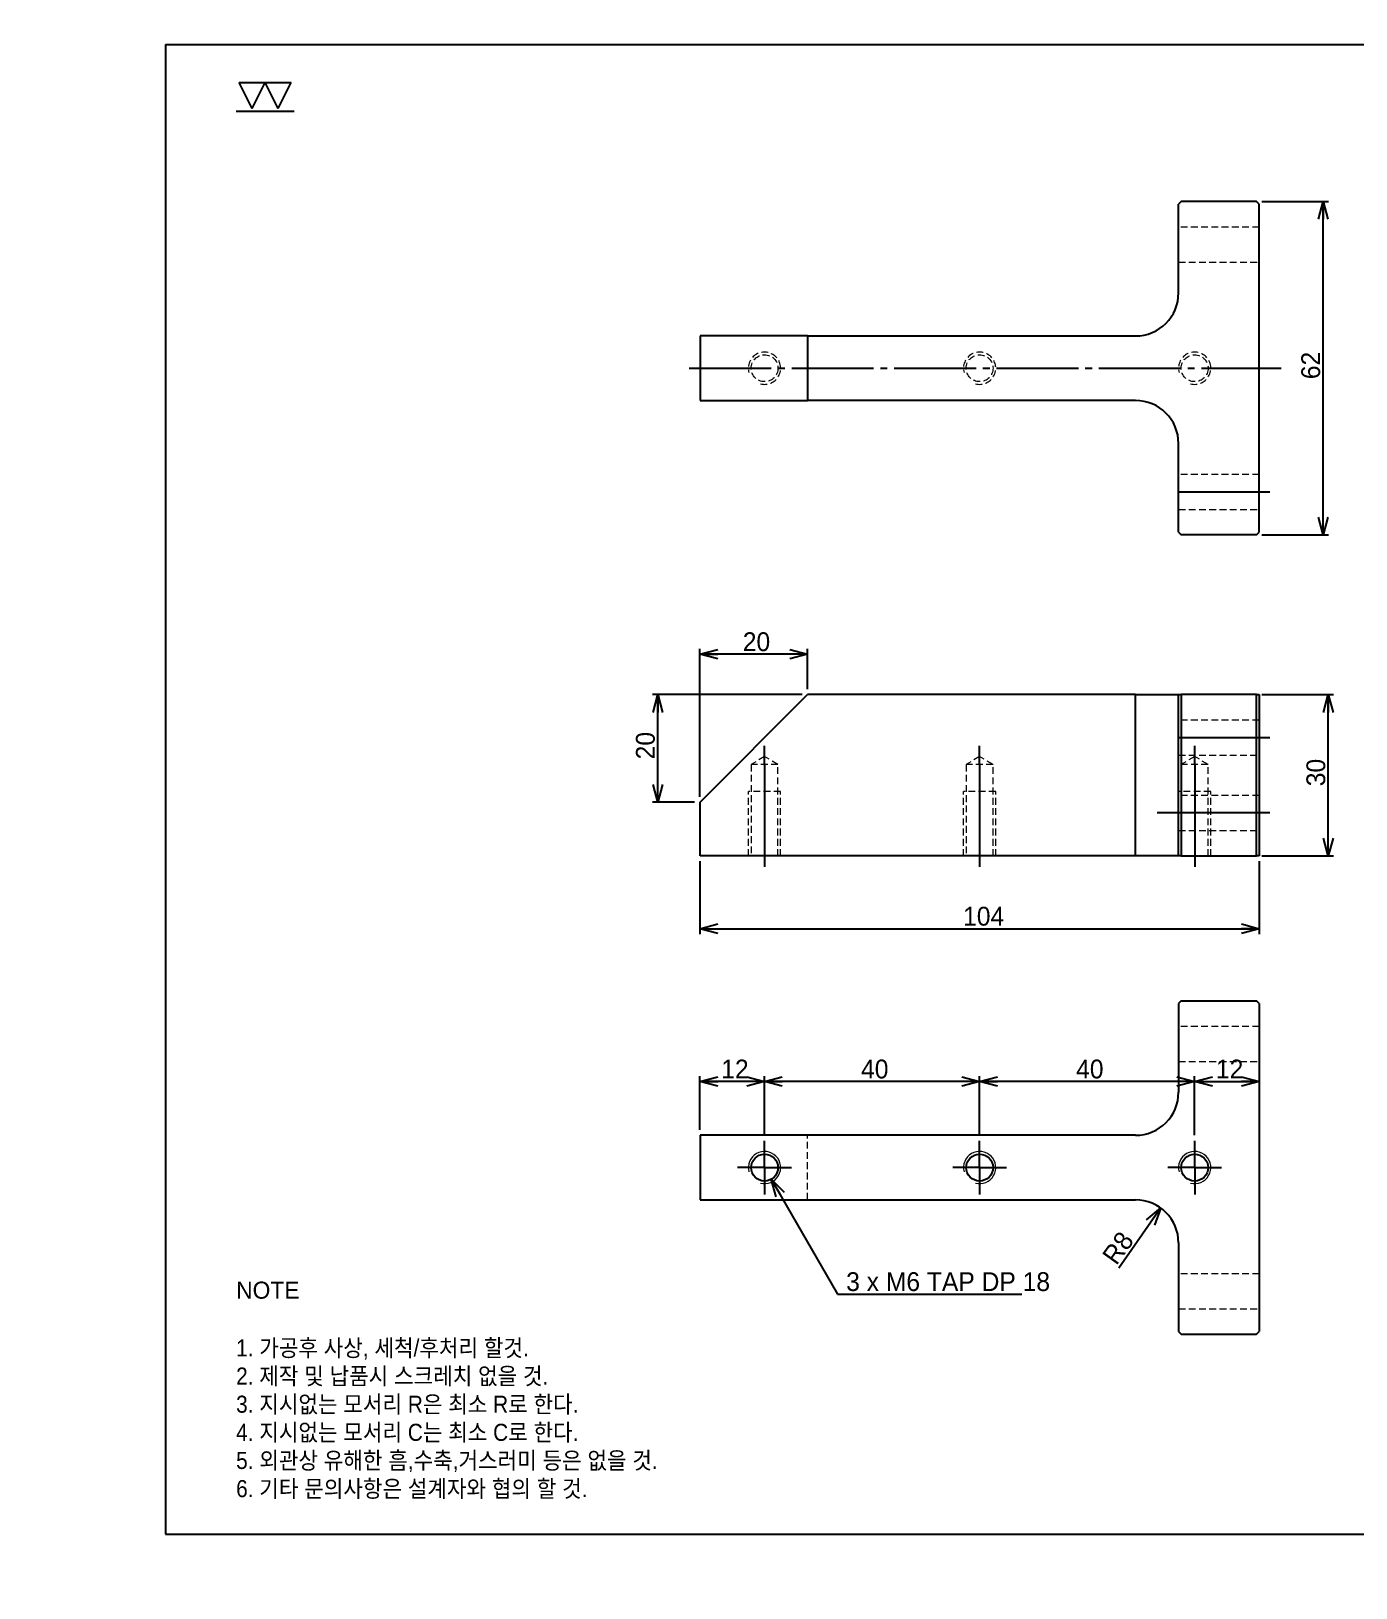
# Model space of a CAD drawing. Header units: millimetres. Extents: x 0 to 413, y 0 to 290.
# Drawn here: x 0 to 246.4, y 0 to 289.5 of the extents above; entities that cross this region are included whole.
import ezdxf

# ---------------------------------------------------------------- set-up
doc = ezdxf.new("R2010")
doc.units = ezdxf.units.MM
for name, pattern in [('SLD-실선', [0]), ('SLD-일점쇄선(중심선)', [19.05, 15.24, -1.27, 1.27, -1.27]), ('SLD-점선', [1.905, 1.27, -0.635])]:
    doc.linetypes.add(name, pattern=pattern)
doc.styles.add('SLDTEXTSTYLE0', font='GULIM.TTC')
doc.styles.add('SLDTEXTSTYLE3', font='GOTHIC.TTF', dxfattribs={"width": 1.3695})
doc.styles.add('SLDTEXTSTYLE4', font='SWROMNS.TTF')
doc.styles.add('SLDTEXTSTYLE5', font='GOTHIC.TTF', dxfattribs={"width": 0.913, "bigfont": 'bigfont.shx'})
doc.dimstyles.new('SLDDIMSTYLE0', dxfattribs={"dimtxt": 3.5, "dimasz": 3.302, "dimexe": 0, "dimexo": 0.625, "dimgap": 0.875, "dimtad": 1, "dimdec": 3, "dimrnd": 1e-09, "dimzin": 12, "dimtxsty": 'SLDTEXTSTYLE0', "dimblk1": 'OPEN30', "dimblk2": 'OPEN30', "dimsah": 1, "dimcen": 2.5, "dimazin": 3, "dimtfac": 1, "dimtdec": 3, "dimtmove": 0, "dimatfit": 3, "dimldrblk": 'OPEN30', "dimfrac": 2, "dimtzin": 12})
doc.dimstyles.new('SLDDIMSTYLE1', dxfattribs={"dimtxt": 3.5, "dimasz": 3.302, "dimexe": 0, "dimexo": 0.625, "dimgap": 0.875, "dimtad": 1, "dimdec": 1, "dimrnd": 1e-09, "dimzin": 12, "dimtxsty": 'SLDTEXTSTYLE0', "dimblk1": 'NONE', "dimblk2": 'NONE', "dimsah": 1, "dimcen": 0, "dimazin": 3, "dimtfac": 1, "dimtdec": 3, "dimtmove": 0, "dimatfit": 3, "dimldrblk": 'NONE', "dimfrac": 2, "dimtzin": 12})
doc.dimstyles.new('SLDDIMSTYLE2', dxfattribs={"dimtxt": 3.5, "dimasz": 3.302, "dimexe": 0, "dimexo": 0.625, "dimgap": 0.875, "dimtad": 1, "dimdec": 6, "dimrnd": 1e-09, "dimzin": 12, "dimtxsty": 'SLDTEXTSTYLE0', "dimblk1": 'NONE', "dimblk2": 'NONE', "dimsah": 1, "dimcen": 0, "dimazin": 3, "dimtfac": 1, "dimtdec": 3, "dimtmove": 0, "dimatfit": 3, "dimldrblk": 'NONE', "dimfrac": 2, "dimtzin": 12})
doc.dimstyles.new('SLDDIMSTYLE3', dxfattribs={"dimtxt": 3.5, "dimasz": 3.302, "dimexe": 0, "dimexo": 0.625, "dimgap": 0.875, "dimtad": 1, "dimdec": 3, "dimrnd": 1e-09, "dimzin": 12, "dimtxsty": 'SLDTEXTSTYLE0', "dimblk1": 'OPEN30', "dimblk2": 'OPEN30', "dimsah": 1, "dimcen": 0, "dimazin": 3, "dimtfac": 1, "dimtdec": 3, "dimtmove": 1, "dimatfit": 3, "dimldrblk": 'OPEN30', "dimfrac": 2, "dimtzin": 12})

# ---------------------------------------------------------------- blocks, each defined once
blk = doc.blocks.new('SW_NOTE_0_40')
at = {"color": 0}
for p, q in [((-4.85, 0), (-7.27, 4.85)), ((-7.27, 4.85), (-2.42, 4.85)), ((-4.85, 0), (-2.42, 4.85)), ((0, 0), (-2.42, 4.85)), ((-2.42, 4.85), (2.42, 4.85)), ((0, 0), (2.42, 4.85)), ((-7.83, -0.53), (2.99, -0.53))]:
    blk.add_line(p, q, dxfattribs=at)
blk = doc.blocks.new('SW_NOTE_0_41')
at = {"color": 0, "linetype": 'SLD-실선', "lineweight": 18, "char_height": 3.175, "attachment_point": 1}
for s, insert, style in [('NOTE', (0, 4.33), 'SLDTEXTSTYLE4'), ('1. 가공후 사상, 세척/후처리 할것.', (0, -6.41), 'SLDTEXTSTYLE5'), ('2. 제작 및 납품시 스크레치 없을 것.', (0, -11.64), 'SLDTEXTSTYLE5'), ('3. 지시없는 모서리 R은 최소 R로 한다.', (0, -16.88), 'SLDTEXTSTYLE5'), ('4. 지시없는 모서리 C는 최소 C로 한다.', (0, -22.11), 'SLDTEXTSTYLE5'), ('5. 외관상 유해한 흠,수축,거스러미 등은 없을 것.', (0, -27.34), 'SLDTEXTSTYLE5'), ('6. 기타 문의사항은 설계자와 협의 할 것.', (0, -32.58), 'SLDTEXTSTYLE5')]:
    blk.add_mtext(s, dxfattribs=dict(at, insert=insert, style=style))
blk = doc.blocks.new('_Open30')
at = {"color": 0, "linetype": 'ByBlock', "lineweight": -2}
for p, q in [((-1, 0.267949), (0, 0)), ((0, 0), (-1, -0.267949)), ((0, 0), (-1, 0))]:
    blk.add_line(p, q, dxfattribs=at)
blk = doc.blocks.new('_D')
for p, q in [((124.39, 135.12), (124.39, 121.58)), ((228.39, 135.12), (228.39, 121.58)), ((124.39, 122.58), (228.39, 122.58))]:
    blk.add_line(p, q)
at = {"xscale": 3.302, "yscale": 3.302, "rotation": 180.0000000000004}
blk.add_blockref('_Open30', (124.39, 122.58), dxfattribs=at)
at = {"xscale": 3.302, "yscale": 3.302}
blk.add_blockref('_Open30', (228.39, 122.58), dxfattribs=at)
at = {"insert": (173.33, 126.66), "char_height": 3.5, "attachment_point": 1, "style": 'SLDTEXTSTYLE0'}
blk.add_mtext('104', dxfattribs=at)
blk = doc.blocks.new('_D_1')
for p, q in [((228.89, 166.12), (242.24, 166.12)), ((241.24, 136.12), (241.24, 166.12)), ((228.89, 136.12), (242.24, 136.12))]:
    blk.add_line(p, q)
at = {"xscale": 3.302, "yscale": 3.302}
for p, rotation in [((241.24, 166.12), 90.0000000000004), ((241.24, 136.12), 270.0000000000004)]:
    blk.add_blockref('_Open30', p, dxfattribs=dict(at, rotation=rotation))
at = {"insert": (237.17, 149.08), "char_height": 3.5, "attachment_point": 1, "rotation": 90, "style": 'SLDTEXTSTYLE0'}
blk.add_mtext('30', dxfattribs=at)
blk = doc.blocks.new('_D_2')
for p, q in [((143.39, 166.12), (115.56, 166.12)), ((116.56, 146.12), (116.56, 166.12)), ((123.39, 146.12), (115.56, 146.12))]:
    blk.add_line(p, q)
at = {"xscale": 3.302, "yscale": 3.302}
for p, rotation in [((116.56, 166.12), 90.0000000000004), ((116.56, 146.12), 270.0000000000004)]:
    blk.add_blockref('_Open30', p, dxfattribs=dict(at, rotation=rotation))
at = {"insert": (112.48, 154.08), "char_height": 3.5, "attachment_point": 1, "rotation": 90, "style": 'SLDTEXTSTYLE0'}
blk.add_mtext('20', dxfattribs=at)
blk = doc.blocks.new('_D_3')
for p, q in [((124.39, 147.12), (124.39, 174.63)), ((144.39, 167.12), (144.39, 174.63)), ((144.39, 173.63), (124.39, 173.63))]:
    blk.add_line(p, q)
at = {"xscale": 3.302, "yscale": 3.302, "rotation": 180.0000000000004}
blk.add_blockref('_Open30', (124.39, 173.63), dxfattribs=at)
at = {"xscale": 3.302, "yscale": 3.302}
blk.add_blockref('_Open30', (144.39, 173.63), dxfattribs=at)
at = {"insert": (132.35, 177.71), "char_height": 3.5, "attachment_point": 1, "style": 'SLDTEXTSTYLE0'}
blk.add_mtext('20', dxfattribs=at)
blk = doc.blocks.new('_D_4')
for p, q in [((228.89, 257.82), (241.3, 257.82)), ((240.3, 195.82), (240.3, 257.82)), ((228.89, 195.82), (241.3, 195.82))]:
    blk.add_line(p, q)
at = {"xscale": 3.302, "yscale": 3.302}
for p, rotation in [((240.3, 257.82), 90.0000000000004), ((240.3, 195.82), 270.0000000000004)]:
    blk.add_blockref('_Open30', p, dxfattribs=dict(at, rotation=rotation))
at = {"insert": (236.22, 224.78), "char_height": 3.5, "attachment_point": 1, "rotation": 90, "style": 'SLDTEXTSTYLE0'}
blk.add_mtext('62', dxfattribs=at)
blk = doc.blocks.new('_D_9')
blk.add_line((283.71, 117.77), (323.88, 117.77))
at = {"char_height": 3.5, "attachment_point": 1, "style": 'SLDTEXTSTYLE0'}
for s, insert in [('4 x ', (285.3, 121.85)), ('%%c', (293.47, 121.85)), ('6.5 HOLE THRU', (297.34, 121.85))]:
    blk.add_mtext(s, dxfattribs=dict(at, insert=insert))
blk = doc.blocks.new('_None')
blk = doc.blocks.new('_D_12')
for p, q in [((216.39, 84.16), (216.39, 95.16)), ((216.39, 94.16), (228.39, 94.16))]:
    blk.add_line(p, q)
at = {"xscale": 3.302, "yscale": 3.302, "rotation": 180.0000000000004}
blk.add_blockref('_Open30', (216.39, 94.16), dxfattribs=at)
at = {"xscale": 3.302, "yscale": 3.302}
blk.add_blockref('_Open30', (228.39, 94.16), dxfattribs=at)
at = {"insert": (220.35, 98.24), "char_height": 3.5, "attachment_point": 1, "style": 'SLDTEXTSTYLE0'}
blk.add_mtext('12', dxfattribs=at)
blk = doc.blocks.new('_D_13')
for p, q in [((176.39, 84.16), (176.39, 95.16)), ((216.39, 94.16), (176.39, 94.16)), ((216.39, 84.16), (216.39, 95.16))]:
    blk.add_line(p, q)
at = {"xscale": 3.302, "yscale": 3.302, "rotation": 180.0000000000004}
blk.add_blockref('_Open30', (176.39, 94.16), dxfattribs=at)
at = {"xscale": 3.302, "yscale": 3.302}
blk.add_blockref('_Open30', (216.39, 94.16), dxfattribs=at)
at = {"insert": (194.35, 98.24), "char_height": 3.5, "attachment_point": 1, "style": 'SLDTEXTSTYLE0'}
blk.add_mtext('40', dxfattribs=at)
blk = doc.blocks.new('_D_14')
for p, q in [((136.39, 84.16), (136.39, 95.16)), ((176.39, 94.16), (136.39, 94.16)), ((176.39, 84.16), (176.39, 95.16))]:
    blk.add_line(p, q)
at = {"xscale": 3.302, "yscale": 3.302, "rotation": 180.0000000000004}
blk.add_blockref('_Open30', (136.39, 94.16), dxfattribs=at)
at = {"xscale": 3.302, "yscale": 3.302}
blk.add_blockref('_Open30', (176.39, 94.16), dxfattribs=at)
at = {"insert": (154.35, 98.24), "char_height": 3.5, "attachment_point": 1, "style": 'SLDTEXTSTYLE0'}
blk.add_mtext('40', dxfattribs=at)
blk = doc.blocks.new('_D_15')
for p, q in [((124.39, 85.16), (124.39, 95.16)), ((136.39, 94.16), (124.39, 94.16)), ((136.39, 84.16), (136.39, 95.16))]:
    blk.add_line(p, q)
at = {"xscale": 3.302, "yscale": 3.302, "rotation": 180.0000000000004}
blk.add_blockref('_Open30', (124.39, 94.16), dxfattribs=at)
at = {"xscale": 3.302, "yscale": 3.302}
blk.add_blockref('_Open30', (136.39, 94.16), dxfattribs=at)
at = {"insert": (128.35, 98.24), "char_height": 3.5, "attachment_point": 1, "style": 'SLDTEXTSTYLE0'}
blk.add_mtext('12', dxfattribs=at)
blk = doc.blocks.new('_D_16')
blk.add_line((149.99, 54.62), (184.24, 54.62))
at = {"insert": (151.58, 58.7), "char_height": 3.5, "attachment_point": 1, "style": 'SLDTEXTSTYLE0'}
blk.add_mtext('3 x M6 TAP DP 18', dxfattribs=at)
blk = doc.blocks.new('_D_17')
blk.add_line((210.07, 70.66), (202.3, 59.48))
at = {"xscale": 3.302, "yscale": 3.302, "rotation": 55.19008418355277}
blk.add_blockref('_Open30', (210.07, 70.66), dxfattribs=at)
at = {"insert": (198.99, 61.87), "char_height": 3.5, "attachment_point": 1, "rotation": 54.2533, "style": 'SLDTEXTSTYLE0'}
blk.add_mtext('R8', dxfattribs=at)
blk = doc.blocks.new('SW_CENTERMARKSYMBOL_4')
at = {"color": 0}
for p, q in [((0, 2.5), (0, 5)), ((-2.5, 0), (-5, 0)), ((0, 0), (-2.5, 0)), ((0, 0), (0, 2.5)), ((0, 0), (0, -2.5)), ((0, 0), (2.5, 0)), ((2.5, 0), (5, 0)), ((0, -2.5), (0, -5))]:
    blk.add_line(p, q, dxfattribs=at)
blk = doc.blocks.new('SW_CENTERMARKSYMBOL_5')
at = {"color": 0}
for p, q in [((0, 2.5), (0, 5)), ((-2.5, 0), (-5, 0)), ((0, 0), (-2.5, 0)), ((0, 0), (0, 2.5)), ((0, 0), (0, -2.5)), ((0, 0), (2.5, 0)), ((2.5, 0), (5, 0)), ((0, -2.5), (0, -5))]:
    blk.add_line(p, q, dxfattribs=at)
blk = doc.blocks.new('SW_CENTERMARKSYMBOL_6')
at = {"color": 0}
for p, q in [((0, 2.5), (0, 5)), ((-2.5, 0), (-5, 0)), ((0, 0), (-2.5, 0)), ((0, 0), (0, 2.5)), ((0, 0), (0, -2.5)), ((0, 0), (2.5, 0)), ((2.5, 0), (5, 0)), ((0, -2.5), (0, -5))]:
    blk.add_line(p, q, dxfattribs=at)

msp = doc.modelspace()

# ---------------------------------------------------------------- linework, layer by layer
for p, q in [((25.0000175, 287.0002012), (410.0002874, 287.0002012)), ((25.0000175, 287.0002012), (25.0000175, 10.000007)), ((137.6440731, 75.9983031), (149.9876516, 54.6185981)), ((25.0000175, 10.000007), (410.0002874, 10.000007))]:
    msp.add_line(p, q)
at = {"color": 7, "linetype": 'SLD-실선', "lineweight": 25}
for p, q in [((213.8940731, 257.8192349), (213.3940731, 257.3192349)), ((227.8940731, 257.8192349), (213.8940731, 257.8192349)), ((228.3940731, 257.3192349), (227.8940731, 257.8192349)), ((213.3940731, 240.8192349), (213.3940731, 257.3192349)), ((228.3940731, 196.3192349), (228.3940731, 257.3192349)), ((144.3940731, 232.8192349), (124.3940731, 232.8192349)), ((124.3940731, 232.8192349), (124.3940731, 220.8192349)), ((144.3940731, 232.8192349), (144.3940731, 220.8192349)), ((144.3940731, 232.8192349), (205.3940731, 232.8192349)), ((124.3940731, 220.8192349), (144.3940731, 220.8192349)), ((205.3940731, 220.8192349), (144.3940731, 220.8192349)), ((213.3940731, 196.3192349), (213.3940731, 212.8192349)), ((213.3940731, 196.3192349), (213.8940731, 195.8192349)), ((227.8940731, 195.8192349), (213.8940731, 195.8192349)), ((227.8940731, 195.8192349), (228.3940731, 196.3192349)), ((124.3940731, 146.1173076), (144.3940731, 166.1173076)), ((205.3940731, 166.1173076), (144.3940731, 166.1173076)), ((205.3940731, 136.1173076), (205.3940731, 166.1173076)), ((205.3940731, 166.1173076), (213.3940731, 166.1173076)), ((213.3940731, 136.1173076), (213.3940731, 166.1173076)), ((213.3940731, 166.1173076), (213.8940731, 166.1173076)), ((213.8940731, 166.1173076), (213.8940731, 136.1173076)), ((227.8940731, 166.1173076), (213.8940731, 166.1173076)), ((227.8940731, 136.1173076), (227.8940731, 166.1173076)), ((227.8940731, 166.1173076), (228.3940731, 166.1173076)), ((228.3940731, 166.1173076), (228.3940731, 136.1173076)), ((124.3940731, 136.1173076), (124.3940731, 146.1173076)), ((205.3940731, 136.1173076), (124.3940731, 136.1173076)), ((213.3940731, 136.1173076), (205.3940731, 136.1173076)), ((213.8940731, 136.1173076), (213.3940731, 136.1173076)), ((213.8940731, 136.1173076), (227.8940731, 136.1173076)), ((228.3940731, 136.1173076), (227.8940731, 136.1173076)), ((213.8940731, 109.1633666), (213.3940731, 108.6633666)), ((213.3940731, 108.6633666), (213.3940731, 92.1633666)), ((213.8940731, 109.1633666), (227.8940731, 109.1633666)), ((228.3940731, 108.6633666), (227.8940731, 109.1633666)), ((228.3940731, 108.6633666), (228.3940731, 47.6633666)), ((124.3940731, 84.1633666), (124.3940731, 72.1633666)), ((205.3940731, 84.1633666), (124.3940731, 84.1633666)), ((124.3940731, 72.1633666), (205.3940731, 72.1633666)), ((213.3940731, 64.1633666), (213.3940731, 47.6633666)), ((213.3940731, 47.6633666), (213.8940731, 47.1633666)), ((213.8940731, 47.1633666), (227.8940731, 47.1633666)), ((227.8940731, 47.1633666), (228.3940731, 47.6633666))]:
    msp.add_line(p, q, dxfattribs=at)
at = {"color": 7, "linetype": 'SLD-점선', "lineweight": 18}
for p, q in [((228.3940731, 253.0692349), (213.3940731, 253.0692349)), ((213.3940731, 246.5692349), (228.3940731, 246.5692349)), ((228.3940731, 207.0692349), (213.3940731, 207.0692349)), ((213.3940731, 200.5692349), (228.3940731, 200.5692349)), ((205.3940731, 166.1173076), (205.3940731, 136.1173076)), ((228.3940731, 161.3673076), (213.3940731, 161.3673076)), ((136.3940731, 154.6194591), (133.8940731, 153.1173076)), ((138.8940731, 153.1173076), (136.3940731, 154.6194591)), ((176.3940731, 154.6194591), (173.8940731, 153.1173076)), ((178.8940731, 153.1173076), (176.3940731, 154.6194591)), ((213.3940731, 154.8673076), (228.3940731, 154.8673076)), ((216.3940731, 154.6194591), (213.8940731, 153.1173076)), ((218.8940731, 153.1173076), (216.3940731, 154.6194591)), ((138.8940731, 153.1173076), (133.8940731, 153.1173076)), ((133.8940731, 153.1173076), (133.8940731, 136.1173076)), ((138.8940731, 136.1173076), (138.8940731, 153.1173076)), ((178.8940731, 153.1173076), (173.8940731, 153.1173076)), ((173.8940731, 153.1173076), (173.8940731, 136.1173076)), ((178.8940731, 136.1173076), (178.8940731, 153.1173076)), ((218.8940731, 153.1173076), (213.8940731, 153.1173076)), ((218.8940731, 136.1173076), (218.8940731, 153.1173076)), ((133.3940731, 136.1173076), (133.3940731, 148.1173076)), ((139.3940731, 148.1173076), (133.3940731, 148.1173076)), ((139.3940731, 136.1173076), (139.3940731, 148.1173076)), ((173.3940731, 136.1173076), (173.3940731, 148.1173076)), ((179.3940731, 148.1173076), (173.3940731, 148.1173076)), ((179.3940731, 136.1173076), (179.3940731, 148.1173076)), ((213.3940731, 136.1173076), (213.3940731, 148.1173076)), ((219.3940731, 148.1173076), (213.3940731, 148.1173076)), ((219.3940731, 136.1173076), (219.3940731, 148.1173076)), ((228.3940731, 147.3673076), (213.3940731, 147.3673076)), ((213.3940731, 140.8673076), (228.3940731, 140.8673076)), ((228.3940731, 104.4133666), (213.3940731, 104.4133666)), ((213.3940731, 97.9133666), (228.3940731, 97.9133666)), ((144.3940731, 72.1633666), (144.3940731, 84.1633666)), ((228.3940731, 58.4133666), (213.3940731, 58.4133666)), ((213.3940731, 51.9133666), (228.3940731, 51.9133666))]:
    msp.add_line(p, q, dxfattribs=at)
at = {"linetype": 'SLD-일점쇄선(중심선)'}
msp.add_line((122.3940731, 226.8192349), (232.4680564, 226.8192349), dxfattribs=at)
at = {"linetype": 'SLD-실선'}
for p, q in [((213.3940731, 203.8192349), (230.3940731, 203.8192349)), ((136.3940731, 153.1173076), (136.3940731, 156.6194591)), ((176.3940731, 153.1173076), (176.3940731, 156.6194591)), ((213.3940731, 158.1173076), (230.3940731, 158.1173076)), ((216.3940731, 153.1173076), (216.3940731, 156.6194591)), ((136.3940731, 153.1173076), (136.3940731, 134.1173076)), ((176.3940731, 153.1173076), (176.3940731, 134.1173076)), ((216.3940731, 153.1173076), (216.3940731, 134.1173076)), ((230.3940731, 144.1173076), (209.3940731, 144.1173076))]:
    msp.add_line(p, q, dxfattribs=at)
at = {"color": 7, "linetype": 'SLD-점선', "lineweight": 18}
for centre in [(136.3940731, 226.8192349), (176.3940731, 226.8192349), (216.3940731, 226.8192349)]:
    msp.add_circle(centre, 2.5, dxfattribs=at)
at = {"color": 7, "linetype": 'SLD-실선', "lineweight": 25}
for centre in [(136.3940731, 78.1633666), (176.3940731, 78.1633666), (216.3940731, 78.1633666)]:
    msp.add_circle(centre, 2.5, dxfattribs=at)
for centre, start, end in [((205.3940731, 240.8192349), 270, 0), ((205.3940731, 212.8192349), 0, 90), ((205.3940731, 92.1633666), 270, 0), ((205.3940731, 64.1633666), 0, 90)]:
    msp.add_arc(centre, 8, start, end, dxfattribs=at)
at = {"color": 7, "linetype": 'SLD-점선', "lineweight": 18}
for centre in [(136.3940731, 226.8192349), (176.3940731, 226.8192349), (216.3940731, 226.8192349)]:
    msp.add_arc(centre, 3, 255, 195, dxfattribs=at)
at = {"color": 7, "linetype": 'SLD-실선', "lineweight": 18}
for centre in [(136.3940731, 78.1633666), (176.3940731, 78.1633666), (216.3940731, 78.1633666)]:
    msp.add_arc(centre, 3, 255, 195, dxfattribs=at)

# ---------------------------------------------------------------- block references
for name, p in [('SW_NOTE_0_40', (45.9563235, 275.1247508)), ('SW_CENTERMARKSYMBOL_6', (136.3940731, 78.1633666)), ('SW_CENTERMARKSYMBOL_5', (176.3940731, 78.1633666)), ('SW_CENTERMARKSYMBOL_4', (216.3940731, 78.1633666))]:
    msp.add_blockref(name, p)
at = {"xscale": 3.302, "yscale": 3.302, "rotation": 120.0000000000003}
msp.add_blockref('_Open30', (137.6440731, 75.9983031), dxfattribs=at)
at = {"color": 7, "linetype": 'SLD-실선', "lineweight": 18}
msp.add_blockref('SW_NOTE_0_41', (38.1241056, 52.6229506), dxfattribs=at)

# ---------------------------------------------------------------- texts
at = {"color": 7, "linetype": 'SLD-실선', "lineweight": 18, "insert": (26.9975189, 289.5050458), "char_height": 0.01000001, "attachment_point": 1, "style": 'SLDTEXTSTYLE3'}
msp.add_mtext('0.01', dxfattribs=at)

# ---------------------------------------------------------------- dimensions: what is measured, and where the dimension line sits
for base, p1, p2, picture, middle in [((240.2997456, 257.8192349), (227.8940731, 195.8192349), (227.8940731, 257.8192349), '_D_4', (240.2997456, 226.8192349)), ((116.5552344, 166.1173076), (124.3940731, 146.1173076), (144.3940731, 166.1173076), '_D_2', (116.5552344, 156.1173076)), ((241.2446281, 166.1173076), (227.8940731, 136.1173076), (227.8940731, 166.1173076), '_D_1', (241.2446281, 151.1173076))]:
    dim = msp.add_linear_dim(base=base, p1=p1, p2=p2, angle=90, dimstyle='SLDDIMSTYLE0')
    dim.commit()
    dim.dimension.update_dxf_attribs({"geometry": picture, "text_midpoint": middle, "dimtype": 160})
for base, p1, p2, picture, middle in [((124.3940731, 173.6318021), (144.3940731, 166.1173076), (124.3940731, 146.1173076), '_D_3', (134.3940731, 173.6318021)), ((228.3940731, 122.5789358), (124.3940731, 136.1173076), (228.3940731, 136.1173076), '_D', (176.3940731, 122.5789358)), ((228.3940731, 94.1633666), (216.3940731, 83.1633666), (228.3940731, 108.6633666), '_D_12', (222.3940731, 94.1633666)), ((124.3940731, 94.1633666), (136.3940731, 83.1633666), (124.3940731, 84.1633666), '_D_15', (130.3940731, 94.1633666)), ((136.3940731, 94.1633666), (176.3940731, 83.1633666), (136.3940731, 83.1633666), '_D_14', (156.3940731, 94.1633666)), ((176.3940731, 94.1633666), (216.3940731, 83.1633666), (176.3940731, 83.1633666), '_D_13', (196.3940731, 94.1633666))]:
    dim = msp.add_linear_dim(base=base, p1=p1, p2=p2, dimstyle='SLDDIMSTYLE0')
    dim.commit()
    dim.dimension.update_dxf_attribs({"geometry": picture, "text_midpoint": middle, "dimtype": 160})
for p1, text, dimstyle, picture, middle in [((5.7270036, 3.0743178), '4 x <> HOLE THRU\\P', 'SLDDIMSTYLE1', '_D_9', (304.5913518, 119.8115053)), ((4.3381448, 2.4860611), '3 x M6 TAP DP 18\\P', 'SLDDIMSTYLE2', '_D_16', (167.9084894, 56.6578341))]:
    dim = msp.add_diameter_dim_2p(p1=p1, p2=(0, 0), text=text, dimstyle=dimstyle)
    dim.commit()
    dim.dimension.update_dxf_attribs({"geometry": picture, "text_midpoint": middle, "dimtype": 163})
dim = msp.add_radius_dim(center=(205.3940731, 64.1633666), mpoint=(210.0676994, 70.6562256), dimstyle='SLDDIMSTYLE3')
dim.commit()
dim.dimension.update_dxf_attribs({"geometry": '_D_17', "text_midpoint": (203.05727, 60.9169471), "dimtype": 164})

doc.saveas('drawing.dxf')
